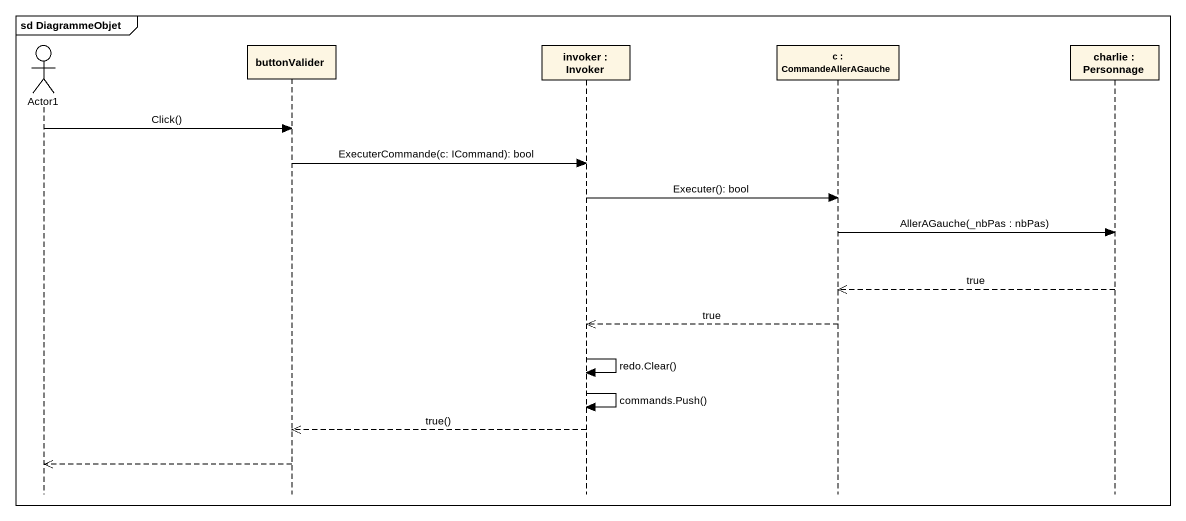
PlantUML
@startuml
mainframe sd DiagrammeObjet
hide footbox
actor Actor1
participant buttonValider
participant "invoker : Invoker" as invoker
participant "c : CommandeAllerAGauche" as c
participant "charlie : Personnage" as charlie

Actor1 -> buttonValider : Click()
buttonValider -> invoker : ExecuterCommande(c: ICommand): bool
invoker -> c : Executer(): bool
c -> charlie : AllerAGauche(_nbPas : nbPas)
charlie -->> c : true
c -->> invoker : true
invoker -> invoker : redo.Clear()
invoker -> invoker : commands.Push()
invoker -->> buttonValider : true()
buttonValider -->> Actor1
@enduml
